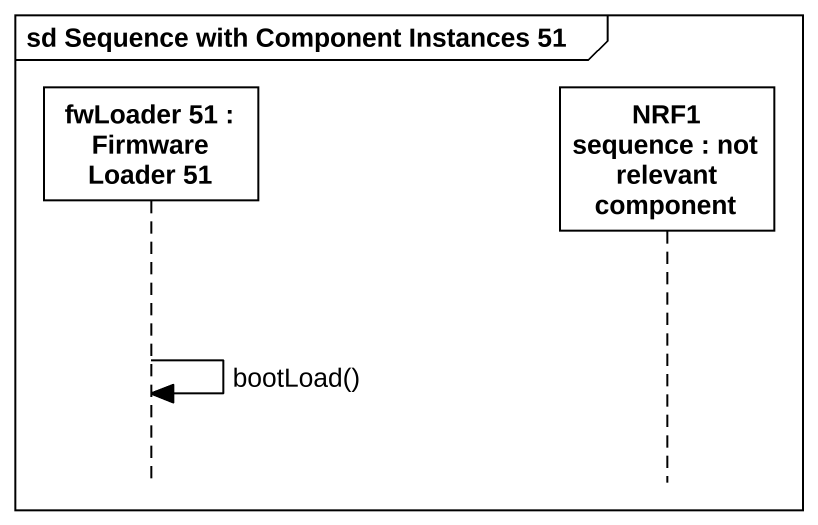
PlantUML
@startuml
mainframe sd Sequence with Component Instances 51
hide footbox
participant "fwLoader 51 : Firmware Loader 51" as fwLoader_51
participant "NRF1 sequence : not relevant component" as NRF1_sequence

fwLoader_51 -> fwLoader_51 : bootLoad()
@enduml
